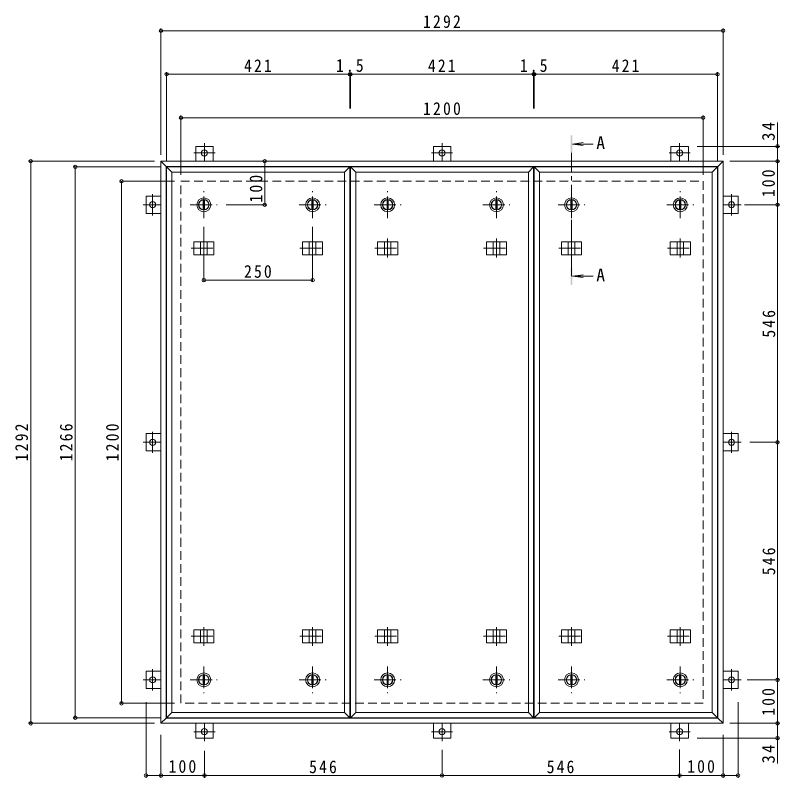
# Model space of a CAD drawing. Units: millimetres at full size, sheet at 1:10. Extents: x -2570 to 2340, y -1962 to 1418.
# Drawn here: x -2253 to -496, y -334 to 1418 of the extents above; entities that cross this region are included whole.
import ezdxf
from ezdxf.enums import TextEntityAlignment as Align

# ---------------------------------------------------------------- set-up
doc = ezdxf.new("R2010")
doc.units = ezdxf.units.MM
doc.header["$LTSCALE"] = 10
doc.header["$PDMODE"] = 32
doc.header["$PDSIZE"] = 8
doc.linetypes.add('CHAIN1', pattern=[8, 5, -1, 1, -1])
doc.linetypes.add('DASHED2', pattern=[3, 2, -1])
for name, color, linetype, lineweight in [('0-1_躯体', 2, 'DASHED2', 9), ('0-2_仕上', 3, 'Continuous', 9), ('0-3_建具', 4, 'Continuous', 9), ('0-5_寸法', 4, 'Continuous', 9), ('0-C', 2, 'Continuous', 9), ('0-E', 3, 'Continuous', 9), ('0-F', 7, 'Continuous', 9)]:
    doc.layers.add(name, color=color, linetype=linetype, lineweight=lineweight)
doc.styles.add('ＭＳ ゴシック', font='')
doc.styles.get('ＭＳ ゴシック').set_extended_font_data('MS Gothic')

msp = doc.modelspace()

# ---------------------------------------------------------------- linework, layer by layer
at = {"layer": '0-1_躯体'}
for p, q in [((-1872.33, 1036.92), (-672.33, 1036.92)), ((-1872.33, -163.08), (-1872.33, 1036.92)), ((-672.33, 1036.92), (-672.33, -163.08)), ((-672.33, -163.08), (-1872.33, -163.08))]:
    msp.add_line(p, q, dxfattribs=at)
at = {"layer": '0-2_仕上'}
for p, q in [((-1905.33, 1069.92), (-1484.33, 1069.92)), ((-1905.33, -196.08), (-1905.33, 1069.92)), ((-1893.33, -184.08), (-1893.33, 1057.92)), ((-1496.33, 1057.92), (-1484.33, 1069.92)), ((-1496.33, -184.08), (-1496.33, 1057.92)), ((-1484.33, -196.08), (-1484.33, 1069.92)), ((-1482.83, 1069.92), (-1061.83, 1069.92)), ((-1482.83, -196.08), (-1482.83, 1069.92)), ((-1470.83, -184.08), (-1470.83, 1057.92)), ((-1073.83, 1057.92), (-1061.83, 1069.92)), ((-1073.83, -184.08), (-1073.83, 1057.92)), ((-1061.83, -196.08), (-1061.83, 1069.92)), ((-1060.33, 1069.92), (-639.33, 1069.92)), ((-1060.33, -196.08), (-1060.33, 1069.92)), ((-1048.33, -184.08), (-1048.33, 1057.92)), ((-651.33, 1057.92), (-639.33, 1069.92)), ((-651.33, -184.08), (-651.33, 1057.92)), ((-639.33, -196.08), (-639.33, 1069.92)), ((-1905.33, -196.08), (-1893.33, -184.08)), ((-1496.33, -184.08), (-1893.33, -184.08)), ((-1484.33, -196.08), (-1496.33, -184.08)), ((-1482.83, -196.08), (-1470.83, -184.08)), ((-1073.83, -184.08), (-1470.83, -184.08)), ((-1061.83, -196.08), (-1073.83, -184.08)), ((-1060.33, -196.08), (-1048.33, -184.08)), ((-651.33, -184.08), (-1048.33, -184.08)), ((-639.33, -196.08), (-651.33, -184.08)), ((-1484.33, -196.08), (-1905.33, -196.08)), ((-1061.83, -196.08), (-1482.83, -196.08)), ((-639.33, -196.08), (-1060.33, -196.08))]:
    msp.add_line(p, q, dxfattribs=at)
for points in [[(-1905.33, 1069.92), (-1893.33, 1057.92), (-1496.33, 1057.92)], [(-1482.83, 1069.92), (-1470.83, 1057.92), (-1073.83, 1057.92)], [(-1060.33, 1069.92), (-1048.33, 1057.92), (-651.33, 1057.92)]]:
    msp.add_lwpolyline(points, dxfattribs=at)
at = {"layer": '0-3_建具', "color": 2}
for p, q in [((-1918.33, 1082.92), (-1906.33, 1070.92)), ((-1918.33, 1082.92), (-626.33, 1082.92)), ((-1918.33, -209.08), (-1918.33, 1082.92)), ((-638.33, 1070.92), (-626.33, 1082.92)), ((-626.33, 1082.92), (-626.33, -209.08)), ((-1906.33, 1070.92), (-638.33, 1070.92)), ((-1906.33, -197.08), (-1906.33, 1070.92)), ((-638.33, -197.08), (-638.33, 1070.92)), ((-1906.33, -197.08), (-1918.33, -209.08)), ((-626.33, -209.08), (-1918.33, -209.08)), ((-638.33, -197.08), (-1906.33, -197.08)), ((-638.33, -197.08), (-626.33, -209.08))]:
    msp.add_line(p, q, dxfattribs=at)
at = {"layer": '0-3_建具'}
for p, q in [((-1842.92, 897.92), (-1842.92, 867.92)), ((-1842.92, 897.92), (-1796.74, 897.92)), ((-1827.33, 897.92), (-1827.33, 867.92)), ((-1812.33, 897.92), (-1812.33, 867.92)), ((-1796.74, 897.92), (-1796.74, 867.92)), ((-1592.92, 897.92), (-1592.92, 867.92)), ((-1592.92, 897.92), (-1546.74, 897.92)), ((-1577.33, 897.92), (-1577.33, 867.92)), ((-1562.33, 897.92), (-1562.33, 867.92)), ((-1546.74, 897.92), (-1546.74, 867.92)), ((-1420.42, 897.92), (-1420.42, 867.92)), ((-1420.42, 897.92), (-1374.24, 897.92)), ((-1404.83, 897.92), (-1404.83, 867.92)), ((-1389.83, 897.92), (-1389.83, 867.92)), ((-1374.24, 897.92), (-1374.24, 867.92)), ((-1170.42, 897.92), (-1170.42, 867.92)), ((-1170.42, 897.92), (-1124.24, 897.92)), ((-1154.83, 897.92), (-1154.83, 867.92)), ((-1139.83, 897.92), (-1139.83, 867.92)), ((-1124.24, 897.92), (-1124.24, 867.92)), ((-997.92, 897.92), (-997.92, 867.92)), ((-997.92, 897.92), (-951.74, 897.92)), ((-982.33, 897.92), (-982.33, 867.92)), ((-967.33, 897.92), (-967.33, 867.92)), ((-951.74, 897.92), (-951.74, 867.92)), ((-747.92, 897.92), (-747.92, 867.92)), ((-747.92, 897.92), (-701.74, 897.92)), ((-732.33, 897.92), (-732.33, 867.92)), ((-717.33, 897.92), (-717.33, 867.92)), ((-701.74, 897.92), (-701.74, 867.92)), ((-1842.92, 867.92), (-1796.74, 867.92)), ((-1592.92, 867.92), (-1546.74, 867.92)), ((-1420.42, 867.92), (-1374.24, 867.92)), ((-1170.42, 867.92), (-1124.24, 867.92)), ((-997.92, 867.92), (-951.74, 867.92)), ((-747.92, 867.92), (-701.74, 867.92)), ((-1842.92, -24.08), (-1842.92, 5.92)), ((-1842.92, 5.92), (-1796.74, 5.92)), ((-1827.33, -24.08), (-1827.33, 5.92)), ((-1812.33, -24.08), (-1812.33, 5.92)), ((-1796.74, -24.08), (-1796.74, 5.92)), ((-1592.92, -24.08), (-1592.92, 5.92)), ((-1592.92, 5.92), (-1546.74, 5.92)), ((-1577.33, -24.08), (-1577.33, 5.92)), ((-1562.33, -24.08), (-1562.33, 5.92)), ((-1546.74, -24.08), (-1546.74, 5.92)), ((-1420.42, -24.08), (-1420.42, 5.92)), ((-1420.42, 5.92), (-1374.24, 5.92)), ((-1404.83, -24.08), (-1404.83, 5.92)), ((-1389.83, -24.08), (-1389.83, 5.92)), ((-1374.24, -24.08), (-1374.24, 5.92)), ((-1170.42, -24.08), (-1170.42, 5.92)), ((-1170.42, 5.92), (-1124.24, 5.92)), ((-1154.83, -24.08), (-1154.83, 5.92)), ((-1139.83, -24.08), (-1139.83, 5.92)), ((-1124.24, -24.08), (-1124.24, 5.92)), ((-997.92, -24.08), (-997.92, 5.92)), ((-997.92, 5.92), (-951.74, 5.92)), ((-982.33, -24.08), (-982.33, 5.92)), ((-967.33, -24.08), (-967.33, 5.92)), ((-951.74, -24.08), (-951.74, 5.92)), ((-747.92, -24.08), (-747.92, 5.92)), ((-747.92, 5.92), (-701.74, 5.92)), ((-732.33, -24.08), (-732.33, 5.92)), ((-717.33, -24.08), (-717.33, 5.92)), ((-701.74, -24.08), (-701.74, 5.92)), ((-1842.92, -24.08), (-1796.74, -24.08)), ((-1592.92, -24.08), (-1546.74, -24.08)), ((-1420.42, -24.08), (-1374.24, -24.08)), ((-1170.42, -24.08), (-1124.24, -24.08)), ((-997.92, -24.08), (-951.74, -24.08)), ((-747.92, -24.08), (-701.74, -24.08))]:
    msp.add_line(p, q, dxfattribs=at)
at = {"layer": '0-3_建具', "linetype": 'CHAIN1'}
for p, q in [((-1819.83, 905.04), (-1819.83, 861.8)), ((-1569.83, 905.04), (-1569.83, 861.8)), ((-1397.33, 905.04), (-1397.33, 861.8)), ((-1147.33, 905.04), (-1147.33, 861.8)), ((-974.83, 905.04), (-974.83, 861.8)), ((-724.83, 905.04), (-724.83, 861.8)), ((-1849.24, 882.92), (-1790.42, 882.92)), ((-1599.24, 882.92), (-1540.42, 882.92)), ((-1426.74, 882.92), (-1367.92, 882.92)), ((-1176.74, 882.92), (-1117.92, 882.92)), ((-1004.24, 882.92), (-945.42, 882.92)), ((-754.24, 882.92), (-695.42, 882.92)), ((-1819.83, -31.2), (-1819.83, 12.04)), ((-1569.83, -31.2), (-1569.83, 12.04)), ((-1397.33, -31.2), (-1397.33, 12.04)), ((-1147.33, -31.2), (-1147.33, 12.04)), ((-974.83, -31.2), (-974.83, 12.04)), ((-724.83, -31.2), (-724.83, 12.04)), ((-1849.24, -9.08), (-1790.42, -9.08)), ((-1599.24, -9.08), (-1540.42, -9.08)), ((-1426.74, -9.08), (-1367.92, -9.08)), ((-1176.74, -9.08), (-1117.92, -9.08)), ((-1004.24, -9.08), (-945.42, -9.08)), ((-754.24, -9.08), (-695.42, -9.08))]:
    msp.add_line(p, q, dxfattribs=at)
at = {"layer": '0-5_寸法'}
for p, q in [((-972.83, 1122.49), (-948.04, 1125.75)), ((-972.83, 1122.49), (-948.04, 1119.23)), ((-972.83, 1122.49), (-925.36, 1122.49)), ((-972.83, 818.61), (-948.04, 821.88)), ((-972.83, 818.61), (-948.04, 815.35)), ((-972.83, 818.61), (-925.36, 818.61))]:
    msp.add_line(p, q, dxfattribs=at)
at = {"layer": '0-5_寸法', "linetype": 'CHAIN1'}
msp.add_line((-974.83, 818.61), (-974.83, 1102.49), dxfattribs=at)
at = {"layer": '0-5_寸法'}
for points in [[(-972.83, 1142.49), (-976.83, 1142.49), (-972.83, 1102.49), (-976.83, 1102.49)], [(-972.83, 798.61), (-976.83, 798.61), (-972.83, 838.61), (-976.83, 838.61)]]:
    msp.add_solid(points, dxfattribs=at)
at = {"layer": '0-C', "linetype": 'CHAIN1'}
for p, q in [((-1819.83, 951.92), (-1819.83, 1013.92)), ((-1569.83, 951.92), (-1569.83, 1013.92)), ((-1397.33, 951.92), (-1397.33, 1013.92)), ((-1147.33, 951.92), (-1147.33, 1013.92)), ((-974.83, 951.92), (-974.83, 1013.92)), ((-724.83, 951.92), (-724.83, 1013.92)), ((-1850.83, 982.92), (-1788.83, 982.92)), ((-1600.83, 982.92), (-1538.83, 982.92)), ((-1428.33, 982.92), (-1366.33, 982.92)), ((-1178.33, 982.92), (-1116.33, 982.92)), ((-1005.83, 982.92), (-943.83, 982.92)), ((-755.83, 982.92), (-693.83, 982.92)), ((-1819.83, -78.08), (-1819.83, -140.08)), ((-1569.83, -78.08), (-1569.83, -140.08)), ((-1397.33, -78.08), (-1397.33, -140.08)), ((-1147.33, -78.08), (-1147.33, -140.08)), ((-974.83, -78.08), (-974.83, -140.08)), ((-724.83, -78.08), (-724.83, -140.08)), ((-1850.83, -109.08), (-1788.83, -109.08)), ((-1600.83, -109.08), (-1538.83, -109.08)), ((-1428.33, -109.08), (-1366.33, -109.08)), ((-1178.33, -109.08), (-1116.33, -109.08)), ((-1005.83, -109.08), (-943.83, -109.08)), ((-755.83, -109.08), (-693.83, -109.08))]:
    msp.add_line(p, q, dxfattribs=at)
at = {"layer": '0-C'}
for p, q in [((-1821.33, 994.32), (-1821.33, 971.52)), ((-1818.33, 994.32), (-1818.33, 971.52)), ((-1571.33, 994.32), (-1571.33, 971.52)), ((-1568.33, 994.32), (-1568.33, 971.52)), ((-1398.83, 994.32), (-1398.83, 971.52)), ((-1395.83, 994.32), (-1395.83, 971.52)), ((-1148.83, 994.32), (-1148.83, 971.52)), ((-1145.83, 994.32), (-1145.83, 971.52)), ((-976.33, 994.32), (-976.33, 971.52)), ((-973.33, 994.32), (-973.33, 971.52)), ((-726.33, 994.32), (-726.33, 971.52)), ((-723.33, 994.32), (-723.33, 971.52)), ((-1821.33, -120.48), (-1821.33, -97.68)), ((-1818.33, -120.48), (-1818.33, -97.68)), ((-1571.33, -120.48), (-1571.33, -97.68)), ((-1568.33, -120.48), (-1568.33, -97.68)), ((-1398.83, -120.48), (-1398.83, -97.68)), ((-1395.83, -120.48), (-1395.83, -97.68)), ((-1148.83, -120.48), (-1148.83, -97.68)), ((-1145.83, -120.48), (-1145.83, -97.68)), ((-976.33, -120.48), (-976.33, -97.68)), ((-973.33, -120.48), (-973.33, -97.68)), ((-726.33, -120.48), (-726.33, -97.68)), ((-723.33, -120.48), (-723.33, -97.68))]:
    msp.add_line(p, q, dxfattribs=at)
for centre, radius in [((-1819.83, 982.92), 16), ((-1819.83, 982.92), 12), ((-1819.83, 982.92), 11.5), ((-1569.83, 982.92), 16), ((-1569.83, 982.92), 12), ((-1569.83, 982.92), 11.5), ((-1397.33, 982.92), 16), ((-1397.33, 982.92), 12), ((-1397.33, 982.92), 11.5), ((-1147.33, 982.92), 16), ((-1147.33, 982.92), 12), ((-1147.33, 982.92), 11.5), ((-974.83, 982.92), 16), ((-974.83, 982.92), 12), ((-974.83, 982.92), 11.5), ((-724.83, 982.92), 16), ((-724.83, 982.92), 12), ((-724.83, 982.92), 11.5), ((-1819.83, -109.08), 16), ((-1819.83, -109.08), 12), ((-1819.83, -109.08), 11.5), ((-1569.83, -109.08), 16), ((-1569.83, -109.08), 12), ((-1569.83, -109.08), 11.5), ((-1397.33, -109.08), 16), ((-1397.33, -109.08), 12), ((-1397.33, -109.08), 11.5), ((-1147.33, -109.08), 16), ((-1147.33, -109.08), 12), ((-1147.33, -109.08), 11.5), ((-974.83, -109.08), 16), ((-974.83, -109.08), 12), ((-974.83, -109.08), 11.5), ((-724.83, -109.08), 16), ((-724.83, -109.08), 12), ((-724.83, -109.08), 11.5)]:
    msp.add_circle(centre, radius, dxfattribs=at)
at = {"layer": '0-E'}
for p, q in [((-1838.33, 1117.12), (-1798.33, 1117.12)), ((-1838.33, 1117.12), (-1838.33, 1082.92)), ((-1798.33, 1117.12), (-1798.33, 1082.92)), ((-1292.33, 1117.12), (-1252.33, 1117.12)), ((-1292.33, 1117.12), (-1292.33, 1082.92)), ((-1252.33, 1117.12), (-1252.33, 1082.92)), ((-746.33, 1117.12), (-706.33, 1117.12)), ((-746.33, 1117.12), (-746.33, 1082.92)), ((-706.33, 1117.12), (-706.33, 1082.92)), ((-1952.53, 962.92), (-1952.53, 1002.92)), ((-1952.53, 1002.92), (-1918.33, 1002.92)), ((-592.13, 1002.92), (-626.33, 1002.92)), ((-592.13, 1002.92), (-592.13, 962.92)), ((-1952.53, 962.92), (-1918.33, 962.92)), ((-592.13, 962.92), (-626.33, 962.92)), ((-1952.53, 416.92), (-1952.53, 456.92)), ((-1952.53, 456.92), (-1918.33, 456.92)), ((-592.13, 456.92), (-626.33, 456.92)), ((-592.13, 456.92), (-592.13, 416.92)), ((-1952.53, 416.92), (-1918.33, 416.92)), ((-592.13, 416.92), (-626.33, 416.92)), ((-1952.53, -129.08), (-1952.53, -89.08)), ((-1952.53, -89.08), (-1918.33, -89.08)), ((-592.13, -89.08), (-626.33, -89.08)), ((-592.13, -89.08), (-592.13, -129.08)), ((-1952.53, -129.08), (-1918.33, -129.08)), ((-592.13, -129.08), (-626.33, -129.08)), ((-1838.33, -243.28), (-1838.33, -209.08)), ((-1798.33, -243.28), (-1798.33, -209.08)), ((-1292.33, -243.28), (-1292.33, -209.08)), ((-1252.33, -243.28), (-1252.33, -209.08)), ((-746.33, -243.28), (-746.33, -209.08)), ((-706.33, -243.28), (-706.33, -209.08)), ((-1798.33, -243.28), (-1838.33, -243.28)), ((-1252.33, -243.28), (-1292.33, -243.28)), ((-706.33, -243.28), (-746.33, -243.28))]:
    msp.add_line(p, q, dxfattribs=at)
at = {"layer": '0-E', "linetype": 'CHAIN1'}
for p, q in [((-1818.33, 1124.09), (-1818.33, 1082.92)), ((-1272.33, 1124.09), (-1272.33, 1082.92)), ((-726.33, 1124.09), (-726.33, 1082.92)), ((-1793.95, 1102.12), (-1842.7, 1102.12)), ((-1247.95, 1102.12), (-1296.7, 1102.12)), ((-701.95, 1102.12), (-750.7, 1102.12)), ((-1937.53, 1007.3), (-1937.53, 958.54)), ((-607.13, 958.54), (-607.13, 1007.3)), ((-1959.5, 982.92), (-1918.33, 982.92)), ((-585.15, 982.92), (-626.33, 982.92)), ((-1937.53, 461.3), (-1937.53, 412.54)), ((-607.13, 412.54), (-607.13, 461.3)), ((-1959.5, 436.92), (-1918.33, 436.92)), ((-585.15, 436.92), (-626.33, 436.92)), ((-1937.53, -84.7), (-1937.53, -133.46)), ((-607.13, -133.46), (-607.13, -84.7)), ((-1959.5, -109.08), (-1918.33, -109.08)), ((-585.15, -109.08), (-626.33, -109.08)), ((-1818.33, -250.25), (-1818.33, -209.08)), ((-1272.33, -250.25), (-1272.33, -209.08)), ((-726.33, -250.25), (-726.33, -209.08)), ((-1842.7, -228.28), (-1793.95, -228.28)), ((-1296.7, -228.28), (-1247.95, -228.28)), ((-750.7, -228.28), (-701.95, -228.28))]:
    msp.add_line(p, q, dxfattribs=at)
at = {"layer": '0-E'}
for centre in [(-1818.33, 1102.12), (-1272.33, 1102.12), (-726.33, 1102.12), (-1937.53, 982.92), (-607.13, 982.92), (-1937.53, 436.92), (-607.13, 436.92), (-1937.53, -109.08), (-607.13, -109.08), (-1818.33, -228.28), (-1272.33, -228.28), (-726.33, -228.28)]:
    msp.add_circle(centre, 7, dxfattribs=at)
at = {"layer": '0-F'}
for p, q in [((-1918.33, 1097.92), (-1918.33, 1387.92)), ((-626.33, 1097.92), (-626.33, 1387.92)), ((-1918.33, 1382.92), (-626.33, 1382.92)), ((-1905.33, 1084.92), (-1905.33, 1287.92)), ((-1905.33, 1282.92), (-1484.33, 1282.92)), ((-1484.33, 1285.92), (-1484.33, 1204.21)), ((-1484.33, 1282.92), (-1482.83, 1282.92)), ((-1482.83, 1285.92), (-1482.83, 1204.21)), ((-1482.83, 1282.92), (-1061.83, 1282.92)), ((-1061.83, 1285.92), (-1061.83, 1204.21)), ((-1061.83, 1282.92), (-1060.33, 1282.92)), ((-1060.33, 1285.92), (-1060.33, 1204.21)), ((-1060.33, 1282.92), (-639.33, 1282.92)), ((-639.33, 1084.92), (-639.33, 1287.92)), ((-1872.33, 1051.92), (-1872.33, 1187.92)), ((-1872.33, 1182.92), (-672.33, 1182.92)), ((-672.33, 1051.92), (-672.33, 1187.92)), ((-501.34, 1117.12), (-501.34, 1172.3)), ((-496.34, 1117.12), (-686.33, 1117.12)), ((-501.34, 1082.92), (-501.34, 1117.12)), ((-1933.33, 1082.92), (-2222.58, 1082.92)), ((-2217.58, -209.08), (-2217.58, 1082.92)), ((-1679.9, 1082.92), (-1679.9, 982.92)), ((-611.33, 1082.92), (-496.34, 1082.92)), ((-501.34, 982.92), (-501.34, 1082.92)), ((-1920.33, 1069.92), (-2120.12, 1069.92)), ((-2115.12, -196.08), (-2115.12, 1069.92)), ((-1887.33, 1036.92), (-2013.95, 1036.92)), ((-2008.95, -163.08), (-2008.95, 1036.92)), ((-1676.9, 982.92), (-1768.83, 982.92)), ((-577.4, 982.92), (-496.34, 982.92)), ((-501.34, 982.92), (-501.34, 436.92)), ((-1819.83, 806.62), (-1819.83, 931.92)), ((-1569.83, 806.62), (-1569.83, 931.92)), ((-1819.83, 809.62), (-1569.83, 809.62)), ((-498.34, 436.92), (-565.15, 436.92)), ((-501.34, 436.92), (-501.34, -109.08)), ((-570.81, -109.08), (-496.34, -109.08)), ((-501.34, -209.08), (-501.34, -109.08)), ((-1887.33, -163.08), (-2013.95, -163.08)), ((-1952.53, -334.08), (-1952.53, -160.29)), ((-592.13, -334.08), (-592.13, -160.29)), ((-1933.33, -209.08), (-2222.58, -209.08)), ((-1920.33, -196.08), (-2120.12, -196.08)), ((-611.33, -209.08), (-496.34, -209.08)), ((-501.34, -209.08), (-501.34, -243.28)), ((-1918.33, -235.29), (-1918.33, -334.08)), ((-496.34, -243.28), (-686.33, -243.28)), ((-626.33, -235.29), (-626.33, -334.08)), ((-501.34, -243.28), (-501.34, -301.23)), ((-1818.33, -272.59), (-1818.33, -334.08)), ((-1272.33, -332.08), (-1272.33, -270.25)), ((-726.33, -269.22), (-726.33, -334.08)), ((-1952.53, -329.08), (-1918.33, -329.08)), ((-1918.33, -329.08), (-1818.33, -329.08)), ((-1818.33, -329.08), (-1272.33, -329.08)), ((-1272.33, -329.08), (-726.33, -329.08)), ((-726.33, -329.08), (-626.33, -329.08)), ((-626.33, -329.08), (-592.13, -329.08))]:
    msp.add_line(p, q, dxfattribs=at)
for p in [(-1918.33, 1382.92), (-626.33, 1382.92), (-1905.33, 1282.92), (-1484.33, 1282.92), (-1482.83, 1282.92), (-1061.83, 1282.92), (-1060.33, 1282.92), (-639.33, 1282.92), (-1872.33, 1182.92), (-672.33, 1182.92), (-501.34, 1117.12), (-2217.58, 1082.92), (-2115.12, 1069.92), (-1679.9, 1082.92), (-501.34, 1082.92), (-2008.95, 1036.92), (-1679.9, 982.92), (-501.34, 982.92), (-1819.83, 809.62), (-1569.83, 809.62), (-501.34, 436.92), (-501.34, -109.08), (-2008.95, -163.08), (-2115.12, -196.08), (-2217.58, -209.08), (-501.34, -209.08), (-501.34, -243.28), (-1952.53, -329.08), (-1918.33, -329.08), (-1818.33, -329.08), (-1272.33, -329.08), (-726.33, -329.08), (-626.33, -329.08), (-592.13, -329.08)]:
    msp.add_point(p, dxfattribs=at)

# ---------------------------------------------------------------- texts
at = {"layer": '0-5_寸法', "color": 2, "style": 'ＭＳ ゴシック'}
for p in [(-917.8, 1102.09), (-917.8, 798.22)]:
    msp.add_text('A', height=29.33, dxfattribs=at).set_placement(p, align=Align.BOTTOM_LEFT)
at = {"layer": '0-F', "color": 2, "char_height": 29.33, "attachment_point": 7, "style": 'ＭＳ ゴシック'}
for s, insert in [('\\T1.28;\\W0.9;1292', (-1316.08, 1388.92)), ('\\T1.27;\\W0.9;421', (-1727.33, 1287.92)), ('\\T1.27;\\W0.9;1.5', (-1516.08, 1287.92)), ('\\T1.27;\\W0.9;421', (-1304.83, 1287.92)), ('\\T1.27;\\W0.9;1.5', (-1093.58, 1287.92)), ('\\T1.27;\\W0.9;421', (-882.33, 1287.92)), ('\\T1.28;\\W0.9;1200', (-1316.08, 1188.92)), ('\\T1.27;\\W0.9;250', (-1727.33, 814.62)), ('\\T1.27;\\W0.9;100', (-1900.83, -323.08)), ('\\T1.27;\\W0.9;546', (-1577.83, -324.08)), ('\\T1.27;\\W0.9;546', (-1031.83, -324.08)), ('\\T1.27;\\W0.9;100', (-708.83, -323.08))]:
    msp.add_mtext(s, dxfattribs=dict(at, insert=insert))
at = {"layer": '0-F', "color": 2, "char_height": 29.33, "attachment_point": 7, "rotation": 90, "style": 'ＭＳ ゴシック'}
for s, insert in [('\\T1.27;\\W0.95;34', (-507.34, 1129.8)), ('\\T1.27;\\W0.9;100', (-507.34, 1000.42)), ('\\T1.27;\\W0.9;100', (-1684.9, 988.01)), ('\\T1.27;\\W0.9;546', (-506.34, 677.42)), ('\\T1.28;\\W0.9;1292', (-2223.58, 393.17)), ('\\T1.28;\\W0.9;1266', (-2121.12, 393.17)), ('\\T1.28;\\W0.9;1200', (-2014.95, 393.17)), ('\\T1.27;\\W0.9;546', (-506.34, 131.42)), ('\\T1.27;\\W0.9;100', (-507.34, -191.58)), ('\\T1.27;\\W0.95;34', (-507.34, -301.23))]:
    msp.add_mtext(s, dxfattribs=dict(at, insert=insert))

doc.saveas('drawing.dxf')
